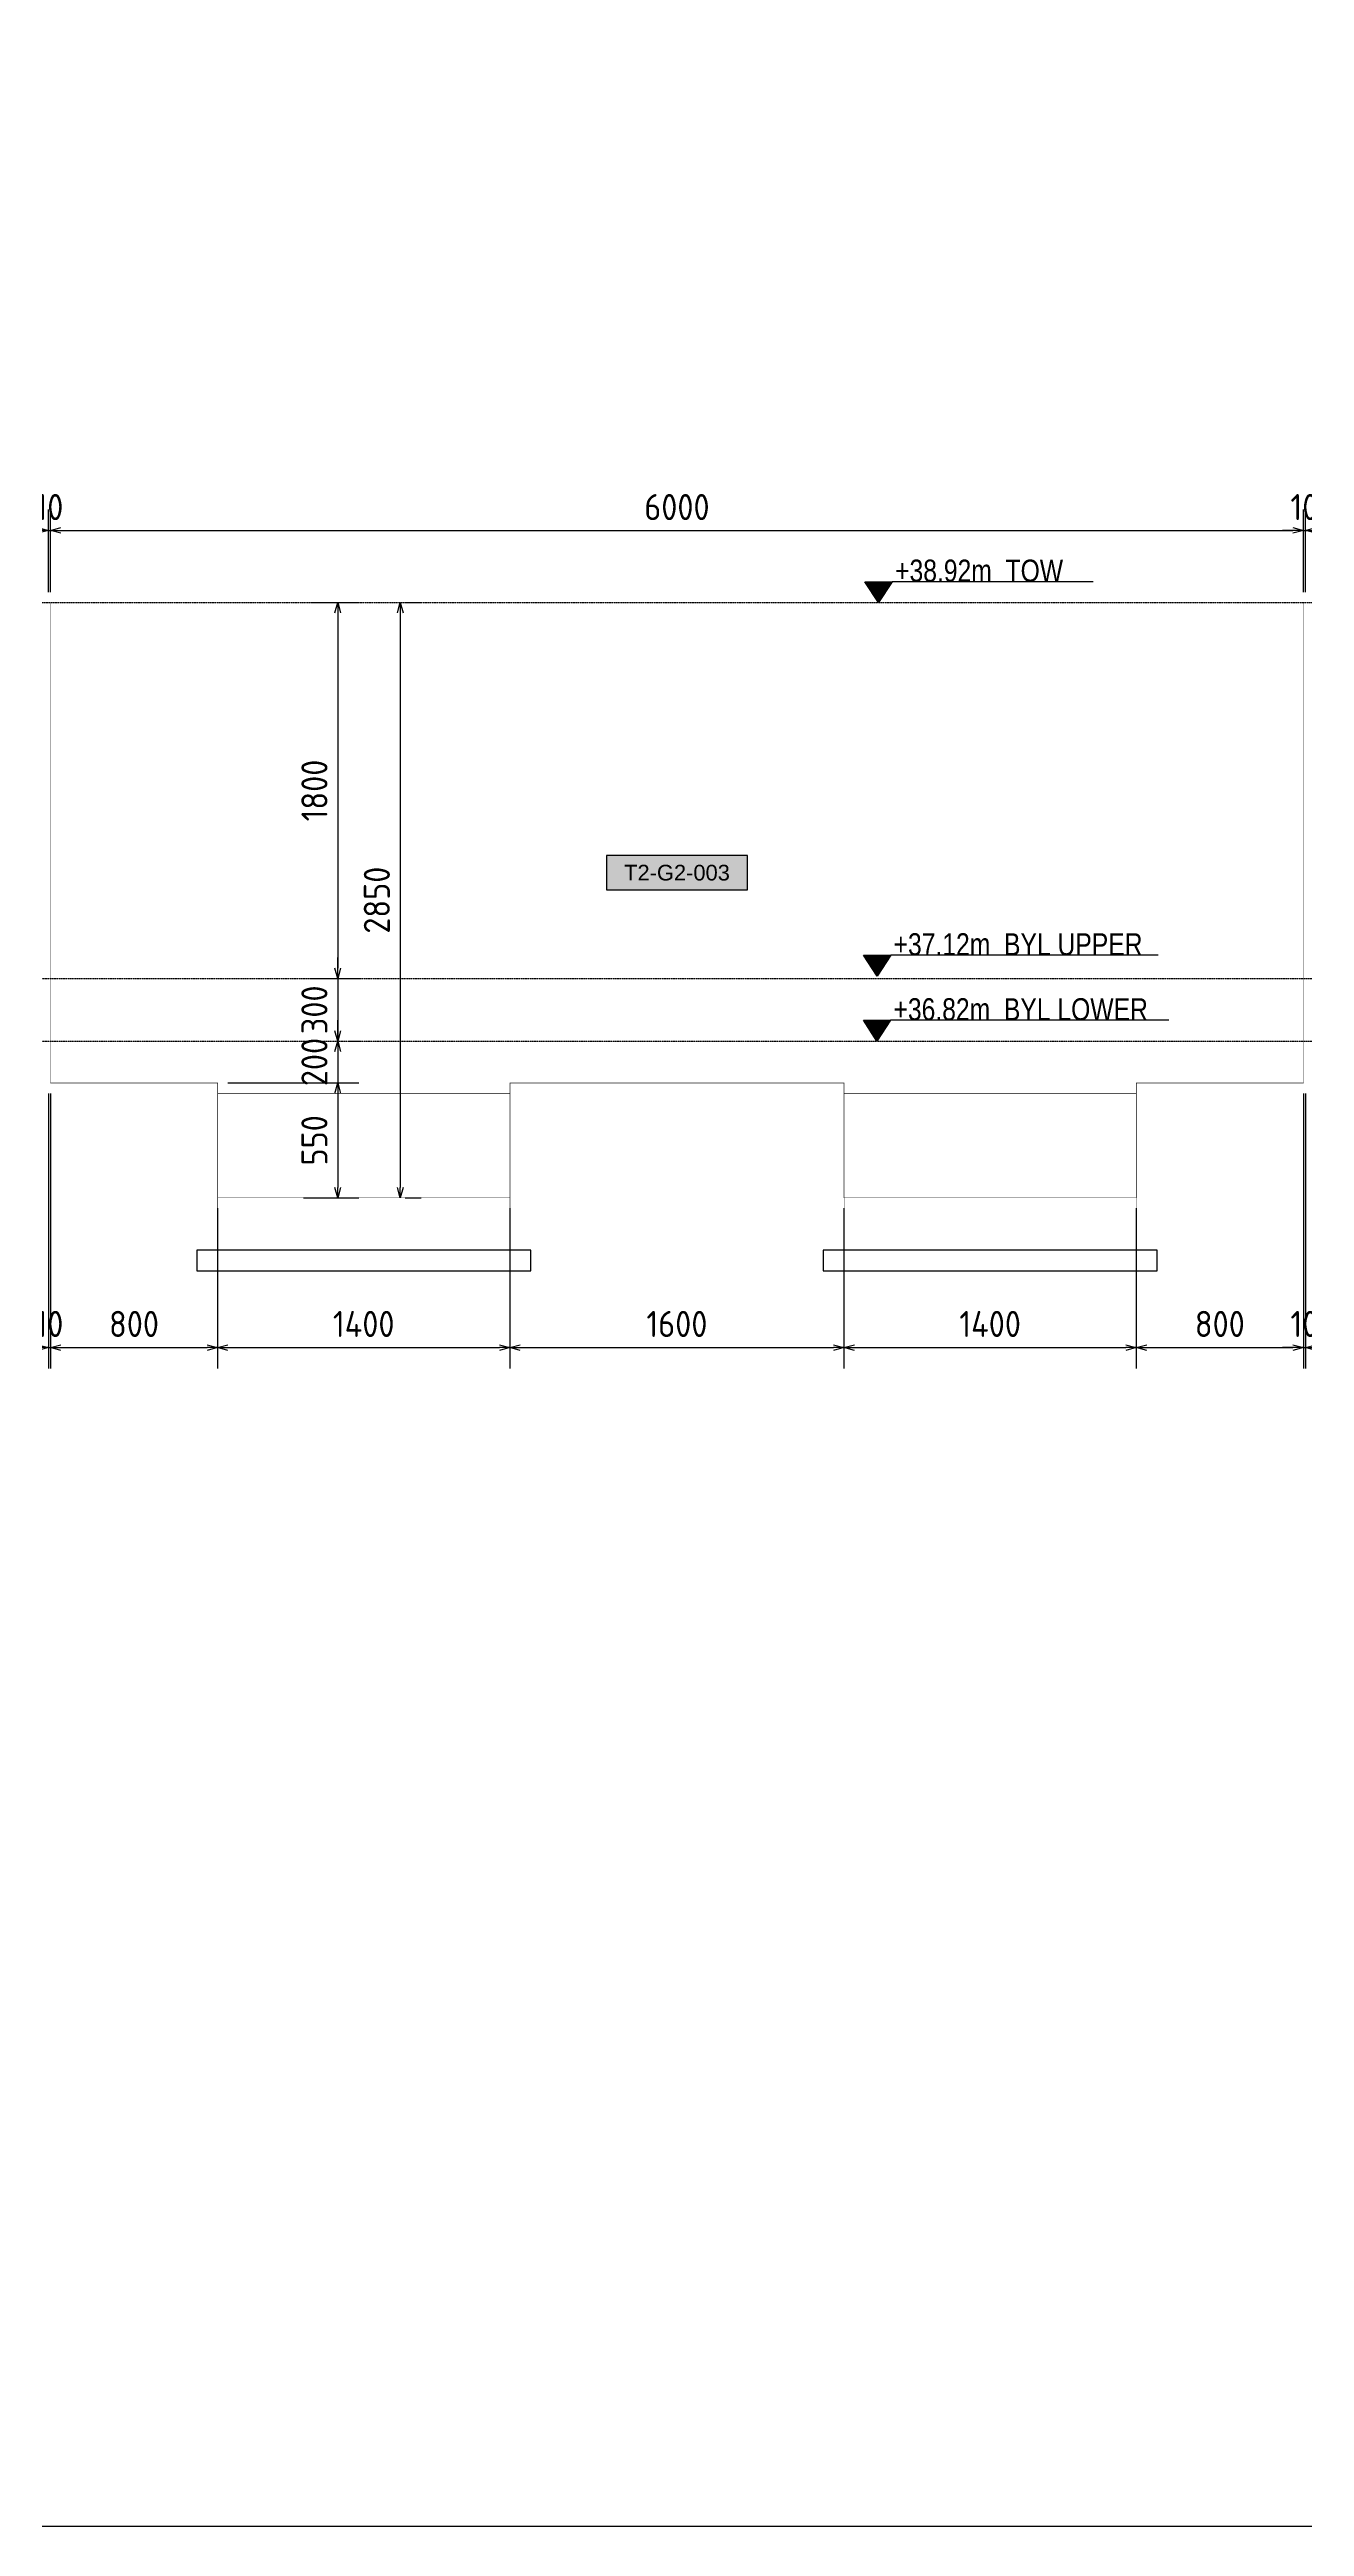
# Model space of a CAD drawing. Header units: centimetres. Extents: x -6122352 to 6876996, y -1694241 to 2592194.
# Drawn here: x 3318395 to 3324405, y 779040 to 790899 of the extents above; entities that cross this region are included whole.
import ezdxf
from ezdxf.enums import TextEntityAlignment as Align

# ---------------------------------------------------------------- set-up
doc = ezdxf.new("R2010")
doc.units = ezdxf.units.CM
doc.header["$MEASUREMENT"] = 0
doc.header["$PDMODE"] = 66
doc.header["$PDSIZE"] = 100
for name, pattern in [('CENTER', [2, 1.25, -0.25, 0.25, -0.25]), ('DASHED2', [0.375, 0.25, -0.125]), ('HIDDEN', [0.375, 0.25, -0.125])]:
    doc.linetypes.add(name, pattern=pattern)
doc.layers.get('Defpoints').update_dxf_attribs({"color": 255, "linetype": 'CENTER'})
for name, color, linetype in [('@MI-TYPE-01', 30, 'Continuous'), ('@MI-TYPE-02', 6, 'Continuous'), ('JML-Dimension', 1, 'Continuous'), ('PANEL-TAGS', 7, 'Continuous'), ('SECTION', 130, 'Continuous')]:
    doc.layers.add(name, color=color, linetype=linetype)
doc.styles.add('PANELTAG_STYLE', font='arial.ttf')
doc.styles.add('Schueco-BEMSTIL', font='isocpeur.ttf', dxfattribs={"width": 0.9})
doc.styles.add('txt-Pisa-std', font='arial.ttf', dxfattribs={"width": 0.8})
doc.dimstyles.new('MI- JWC-TXT-2.5 MM', dxfattribs={"dimscale": 1.5, "dimtxt": 2.5, "dimasz": 1, "dimexe": 2, "dimexo": 1, "dimgap": 1, "dimtad": 1, "dimdec": 0, "dimdsep": 46, "dimtxsty": 'Schueco-BEMSTIL', "dimblk": 'OPEN30', "dimcen": 0, "dimdle": 2, "dimclrd": 140, "dimclre": 8, "dimclrt": 40, "dimadec": 0, "dimazin": 2, "dimtfac": 1, "dimtdec": 0, "dimtix": 1, "dimtmove": 2, "dimatfit": 3, "dimldrblk": 'OPEN', "dimfxl": 2, "dimlwd": -1, "dimlwe": -1, "dimarcsym": 0})

# ---------------------------------------------------------------- blocks, each defined once
blk = doc.blocks.new('*U1142')
at = {"layer": 'JML-Dimension'}
h = blk.add_hatch(color=10, dxfattribs=at)
h.dxf.hatch_style = 1
h.paths.add_polyline_path([(0, 0), (-1.54, 2.37), (1.54, 2.37)])
blk.add_line((24.31, 2.37), (1.54, 2.37), dxfattribs=at)
blk.add_lwpolyline([(0, 0), (-1.54, 2.37), (1.54, 2.37), (0, 0)], dxfattribs=at)
at = {"color": 5, "style": 'txt-Pisa-std', "width": 0.8}
blk.add_attdef('+0.0', text='', height=2.5, dxfattribs=at).set_placement((1.87, 2.37), align=Align.BOTTOM_LEFT)
blk = doc.blocks.new('*U1445')
at = {"layer": 'JML-Dimension'}
h = blk.add_hatch(color=10, dxfattribs=at)
h.dxf.hatch_style = 1
h.paths.add_polyline_path([(0, 0), (-1.54, 2.37), (1.54, 2.37)])
blk.add_line((31.81, 2.37), (1.54, 2.37), dxfattribs=at)
blk.add_lwpolyline([(0, 0), (-1.54, 2.37), (1.54, 2.37), (0, 0)], dxfattribs=at)
at = {"color": 5, "style": 'txt-Pisa-std', "width": 0.8}
blk.add_attdef('+0.0', text='', height=2.5, dxfattribs=at).set_placement((1.87, 2.37), align=Align.BOTTOM_LEFT)
blk = doc.blocks.new('*U1446')
at = {"layer": 'JML-Dimension'}
h = blk.add_hatch(color=10, dxfattribs=at)
h.dxf.hatch_style = 1
h.paths.add_polyline_path([(0, 0), (-1.54, 2.37), (1.54, 2.37)])
blk.add_line((33.03, 2.37), (1.54, 2.37), dxfattribs=at)
blk.add_lwpolyline([(0, 0), (-1.54, 2.37), (1.54, 2.37), (0, 0)], dxfattribs=at)
at = {"color": 5, "style": 'txt-Pisa-std', "width": 0.8}
blk.add_attdef('+0.0', text='', height=2.5, dxfattribs=at).set_placement((1.87, 2.37), align=Align.BOTTOM_LEFT)
blk = doc.blocks.new('_Open30')
at = {"color": 0, "linetype": 'ByBlock', "lineweight": -2}
for p, q in [((-1, 0.27), (0, 0)), ((0, 0), (-1, -0.27)), ((0, 0), (-1, 0))]:
    blk.add_line(p, q, dxfattribs=at)
blk = doc.blocks.new('*D1460')
at = {"layer": '@MI-TYPE-01', "color": 8, "transparency": 16777216}
for p, q in [((3319650, 788251), (3319876, 788251)), ((3319650, 786451), (3319876, 786451))]:
    blk.add_line(p, q, dxfattribs=at)
at = {"layer": '@MI-TYPE-01', "color": 140, "transparency": 16777216}
blk.add_line((3319776, 788201), (3319776, 786501), dxfattribs=at)
at = {"layer": 'Defpoints', "color": 0, "transparency": 16777216}
for p in [(3319600, 788251), (3319600, 786451), (3319776, 786451)]:
    blk.add_point(p, dxfattribs=at)
at = {"layer": '@MI-TYPE-01', "color": 140, "transparency": 16777216, "xscale": 50, "yscale": 50, "zscale": 50}
for p, rotation in [((3319776, 788251), 90), ((3319776, 786451), 270)]:
    blk.add_blockref('_Open30', p, dxfattribs=dict(at, rotation=rotation))
at = {"layer": '@MI-TYPE-01', "color": 40, "transparency": 16777216, "insert": (3319664, 787351), "char_height": 125, "attachment_point": 5, "rotation": 90, "style": 'Schueco-BEMSTIL'}
blk.add_mtext('1800', dxfattribs=at)
blk = doc.blocks.new('_Open')
at = {"color": 0, "linetype": 'ByBlock', "lineweight": -2}
for p, q in [((-1, 0.2), (0, 0)), ((-1, -0.2), (0, 0)), ((0, 0), (-1, 0))]:
    blk.add_line(p, q, dxfattribs=at)
blk = doc.blocks.new('*D1461')
at = {"layer": '@MI-TYPE-01', "color": 140, "transparency": 16777216}
for p, q in [((3319776, 786501), (3319776, 786551)), ((3319776, 786451), (3319776, 786151)), ((3319776, 786101), (3319776, 786051))]:
    blk.add_line(p, q, dxfattribs=at)
at = {"layer": '@MI-TYPE-01', "color": 8, "transparency": 16777216}
for p, q in [((3319650, 786451), (3319876, 786451)), ((3319826, 786151), (3319876, 786151))]:
    blk.add_line(p, q, dxfattribs=at)
at = {"layer": 'Defpoints', "color": 0, "transparency": 16777216}
for p in [(3319600, 786451), (3319776, 786151), (3319776, 786151)]:
    blk.add_point(p, dxfattribs=at)
at = {"layer": '@MI-TYPE-01', "color": 140, "transparency": 16777216, "xscale": 50, "yscale": 50, "zscale": 50}
for p, rotation in [((3319776, 786451), 270), ((3319776, 786151), 90)]:
    blk.add_blockref('_Open30', p, dxfattribs=dict(at, rotation=rotation))
at = {"layer": '@MI-TYPE-01', "color": 40, "transparency": 16777216, "insert": (3319664, 786301), "char_height": 125, "attachment_point": 5, "rotation": 90, "style": 'Schueco-BEMSTIL'}
blk.add_mtext('300', dxfattribs=at)
blk = doc.blocks.new('*D1462')
at = {"layer": '@MI-TYPE-01', "color": 140, "transparency": 16777216}
for p, q in [((3319776, 786201), (3319776, 786251)), ((3319776, 786151), (3319776, 785951)), ((3319776, 785901), (3319776, 785851))]:
    blk.add_line(p, q, dxfattribs=at)
at = {"layer": '@MI-TYPE-01', "color": 8, "transparency": 16777216}
for p, q in [((3319826, 786151), (3319876, 786151)), ((3319250, 785951), (3319876, 785951))]:
    blk.add_line(p, q, dxfattribs=at)
at = {"layer": 'Defpoints', "color": 0, "transparency": 16777216}
for p in [(3319776, 786151), (3319200, 785951), (3319776, 785951)]:
    blk.add_point(p, dxfattribs=at)
at = {"layer": '@MI-TYPE-01', "color": 140, "transparency": 16777216, "xscale": 50, "yscale": 50, "zscale": 50}
for p, rotation in [((3319776, 786151), 270), ((3319776, 785951), 90)]:
    blk.add_blockref('_Open30', p, dxfattribs=dict(at, rotation=rotation))
at = {"layer": '@MI-TYPE-01', "color": 40, "transparency": 16777216, "insert": (3319664, 786051), "char_height": 125, "attachment_point": 5, "rotation": 90, "style": 'Schueco-BEMSTIL'}
blk.add_mtext('200', dxfattribs=at)
blk = doc.blocks.new('*D1463')
at = {"layer": '@MI-TYPE-01', "color": 8, "transparency": 16777216}
for p, q in [((3319250, 785951), (3319876, 785951)), ((3319611, 785401), (3319876, 785401))]:
    blk.add_line(p, q, dxfattribs=at)
at = {"layer": '@MI-TYPE-01', "color": 140, "transparency": 16777216}
blk.add_line((3319776, 785901), (3319776, 785451), dxfattribs=at)
at = {"layer": 'Defpoints', "color": 0, "transparency": 16777216}
for p in [(3319200, 785951), (3319561, 785401), (3319776, 785401)]:
    blk.add_point(p, dxfattribs=at)
at = {"layer": '@MI-TYPE-01', "color": 140, "transparency": 16777216, "xscale": 50, "yscale": 50, "zscale": 50}
for p, rotation in [((3319776, 785951), 90), ((3319776, 785401), 270)]:
    blk.add_blockref('_Open30', p, dxfattribs=dict(at, rotation=rotation))
at = {"layer": '@MI-TYPE-01', "color": 40, "transparency": 16777216, "insert": (3319664, 785676), "char_height": 125, "attachment_point": 5, "rotation": 90, "style": 'Schueco-BEMSTIL'}
blk.add_mtext('550', dxfattribs=at)
blk = doc.blocks.new('*D1464')
at = {"layer": '@MI-TYPE-01', "color": 140, "transparency": 16777216}
blk.add_line((3320075, 788201), (3320075, 785451), dxfattribs=at)
at = {"layer": '@MI-TYPE-01', "color": 8, "transparency": 16777216}
for p, q in [((3320098, 788251), (3320175, 788251)), ((3320098, 785401), (3320175, 785401))]:
    blk.add_line(p, q, dxfattribs=at)
at = {"layer": 'Defpoints', "color": 0, "transparency": 16777216}
for p in [(3320048, 788251), (3320048, 785401), (3320075, 785401)]:
    blk.add_point(p, dxfattribs=at)
at = {"layer": '@MI-TYPE-01', "color": 140, "transparency": 16777216, "xscale": 50, "yscale": 50, "zscale": 50}
for p, rotation in [((3320075, 788251), 90), ((3320075, 785401), 270)]:
    blk.add_blockref('_Open30', p, dxfattribs=dict(at, rotation=rotation))
at = {"layer": '@MI-TYPE-01', "color": 40, "transparency": 16777216, "insert": (3319963, 786826), "char_height": 125, "attachment_point": 5, "rotation": 90, "style": 'Schueco-BEMSTIL'}
blk.add_mtext('2850', dxfattribs=at)
blk = doc.blocks.new('T2-ELE FT')
at = {"color": 12, "linetype": 'HIDDEN', "ltscale": 5, "const_width": 2}
blk.add_lwpolyline([(30306558, 1676366), (30306558, 1676866), (30307958, 1676866), (30307958, 1676366)], dxfattribs=at)
at = {"color": 12, "ltscale": 20, "const_width": 2}
blk.add_lwpolyline([(30306558, 1676366), (30307958, 1676366), (30307958, 1676116), (30306558, 1676116)], close=True, dxfattribs=at)
at = {"color": 8, "ltscale": 20}
blk.add_lwpolyline([(30306458, 1676116), (30308058, 1676116), (30308058, 1676016), (30306458, 1676016)], close=True, dxfattribs=at)
blk = doc.blocks.new('*D1552')
at = {"layer": '@MI-TYPE-01', "color": 8, "transparency": 16777216}
for p, q in [((3318390, 788301), (3318390, 788696)), ((3318400, 788301), (3318400, 788696))]:
    blk.add_line(p, q, dxfattribs=at)
at = {"layer": '@MI-TYPE-01', "color": 140, "transparency": 16777216}
for p, q in [((3318340, 788596), (3318290, 788596)), ((3318390, 788596), (3318400, 788596)), ((3318450, 788596), (3318500, 788596))]:
    blk.add_line(p, q, dxfattribs=at)
at = {"layer": 'Defpoints', "color": 0, "transparency": 16777216}
for p in [(3318400, 788596), (3318390, 788251), (3318400, 788251)]:
    blk.add_point(p, dxfattribs=at)
at = {"layer": '@MI-TYPE-01', "color": 140, "transparency": 16777216, "xscale": 50, "yscale": 50, "zscale": 50}
blk.add_blockref('_Open30', (3318390, 788596), dxfattribs=at)
at = {"layer": '@MI-TYPE-01', "color": 140, "transparency": 16777216, "xscale": 50, "yscale": 50, "zscale": 50, "rotation": 180}
blk.add_blockref('_Open30', (3318400, 788596), dxfattribs=at)
at = {"layer": '@MI-TYPE-01', "color": 40, "transparency": 16777216, "insert": (3318395, 788708), "char_height": 125, "attachment_point": 5, "style": 'Schueco-BEMSTIL'}
blk.add_mtext('10', dxfattribs=at)
blk = doc.blocks.new('*D1553')
at = {"layer": '@MI-TYPE-01', "color": 8, "transparency": 16777216}
for p, q in [((3318400, 788301), (3318400, 788696)), ((3324400, 788301), (3324400, 788696))]:
    blk.add_line(p, q, dxfattribs=at)
at = {"layer": '@MI-TYPE-01', "color": 140, "transparency": 16777216}
blk.add_line((3318450, 788596), (3324350, 788596), dxfattribs=at)
at = {"layer": 'Defpoints', "color": 0, "transparency": 16777216}
for p in [(3324400, 788596), (3318400, 788251), (3324400, 788251)]:
    blk.add_point(p, dxfattribs=at)
at = {"layer": '@MI-TYPE-01', "color": 140, "transparency": 16777216, "xscale": 50, "yscale": 50, "zscale": 50, "rotation": 180}
blk.add_blockref('_Open30', (3318400, 788596), dxfattribs=at)
at = {"layer": '@MI-TYPE-01', "color": 140, "transparency": 16777216, "xscale": 50, "yscale": 50, "zscale": 50}
blk.add_blockref('_Open30', (3324400, 788596), dxfattribs=at)
at = {"layer": '@MI-TYPE-01', "color": 40, "transparency": 16777216, "insert": (3321400, 788708), "char_height": 125, "attachment_point": 5, "style": 'Schueco-BEMSTIL'}
blk.add_mtext('6000', dxfattribs=at)
blk = doc.blocks.new('*D1554')
at = {"layer": '@MI-TYPE-01', "color": 8, "transparency": 16777216}
for p, q in [((3324400, 788301), (3324400, 788696)), ((3324410, 788301), (3324410, 788696))]:
    blk.add_line(p, q, dxfattribs=at)
at = {"layer": '@MI-TYPE-01', "color": 140, "transparency": 16777216}
for p, q in [((3324350, 788596), (3324300, 788596)), ((3324400, 788596), (3324410, 788596)), ((3324460, 788596), (3324510, 788596))]:
    blk.add_line(p, q, dxfattribs=at)
at = {"layer": 'Defpoints', "color": 0, "transparency": 16777216}
for p in [(3324410, 788596), (3324400, 788251), (3324410, 788251)]:
    blk.add_point(p, dxfattribs=at)
at = {"layer": '@MI-TYPE-01', "color": 140, "transparency": 16777216, "xscale": 50, "yscale": 50, "zscale": 50}
blk.add_blockref('_Open30', (3324400, 788596), dxfattribs=at)
at = {"layer": '@MI-TYPE-01', "color": 140, "transparency": 16777216, "xscale": 50, "yscale": 50, "zscale": 50, "rotation": 180}
blk.add_blockref('_Open30', (3324410, 788596), dxfattribs=at)
at = {"layer": '@MI-TYPE-01', "color": 40, "transparency": 16777216, "insert": (3324405, 788708), "char_height": 125, "attachment_point": 5, "style": 'Schueco-BEMSTIL'}
blk.add_mtext('10', dxfattribs=at)
blk = doc.blocks.new('*D1599')
at = {"layer": '@MI-TYPE-01', "color": 8, "transparency": 16777216}
for p, q in [((3318390, 785901), (3318390, 784584)), ((3318400, 785901), (3318400, 784584))]:
    blk.add_line(p, q, dxfattribs=at)
at = {"layer": '@MI-TYPE-01', "color": 140, "transparency": 16777216}
for p, q in [((3318340, 784684), (3318290, 784684)), ((3318390, 784684), (3318400, 784684)), ((3318450, 784684), (3318500, 784684))]:
    blk.add_line(p, q, dxfattribs=at)
at = {"layer": 'Defpoints', "color": 0, "transparency": 16777216}
for p in [(3318390, 785951), (3318400, 785951), (3318400, 784684)]:
    blk.add_point(p, dxfattribs=at)
at = {"layer": '@MI-TYPE-01', "color": 140, "transparency": 16777216, "xscale": 50, "yscale": 50, "zscale": 50}
blk.add_blockref('_Open30', (3318390, 784684), dxfattribs=at)
at = {"layer": '@MI-TYPE-01', "color": 140, "transparency": 16777216, "xscale": 50, "yscale": 50, "zscale": 50, "rotation": 180}
blk.add_blockref('_Open30', (3318400, 784684), dxfattribs=at)
at = {"layer": '@MI-TYPE-01', "color": 40, "transparency": 16777216, "insert": (3318395, 784797), "char_height": 125, "attachment_point": 5, "style": 'Schueco-BEMSTIL'}
blk.add_mtext('10', dxfattribs=at)
blk = doc.blocks.new('*D1600')
at = {"layer": '@MI-TYPE-01', "color": 8, "transparency": 16777216}
for p, q in [((3318400, 785901), (3318400, 784584)), ((3319200, 785351), (3319200, 784584))]:
    blk.add_line(p, q, dxfattribs=at)
at = {"layer": '@MI-TYPE-01', "color": 140, "transparency": 16777216}
blk.add_line((3318450, 784684), (3319150, 784684), dxfattribs=at)
at = {"layer": 'Defpoints', "color": 0, "transparency": 16777216}
for p in [(3318400, 785951), (3319200, 785401), (3319200, 784684)]:
    blk.add_point(p, dxfattribs=at)
at = {"layer": '@MI-TYPE-01', "color": 140, "transparency": 16777216, "xscale": 50, "yscale": 50, "zscale": 50, "rotation": 180}
blk.add_blockref('_Open30', (3318400, 784684), dxfattribs=at)
at = {"layer": '@MI-TYPE-01', "color": 140, "transparency": 16777216, "xscale": 50, "yscale": 50, "zscale": 50}
blk.add_blockref('_Open30', (3319200, 784684), dxfattribs=at)
at = {"layer": '@MI-TYPE-01', "color": 40, "transparency": 16777216, "insert": (3318800, 784797), "char_height": 125, "attachment_point": 5, "style": 'Schueco-BEMSTIL'}
blk.add_mtext('800', dxfattribs=at)
blk = doc.blocks.new('*D1601')
at = {"layer": '@MI-TYPE-01', "color": 8, "transparency": 16777216}
for p, q in [((3319200, 785351), (3319200, 784584)), ((3320600, 785351), (3320600, 784584))]:
    blk.add_line(p, q, dxfattribs=at)
at = {"layer": '@MI-TYPE-01', "color": 140, "transparency": 16777216}
blk.add_line((3319250, 784684), (3320550, 784684), dxfattribs=at)
at = {"layer": 'Defpoints', "color": 0, "transparency": 16777216}
for p in [(3319200, 785401), (3320600, 785401), (3320600, 784684)]:
    blk.add_point(p, dxfattribs=at)
at = {"layer": '@MI-TYPE-01', "color": 140, "transparency": 16777216, "xscale": 50, "yscale": 50, "zscale": 50, "rotation": 180}
blk.add_blockref('_Open30', (3319200, 784684), dxfattribs=at)
at = {"layer": '@MI-TYPE-01', "color": 140, "transparency": 16777216, "xscale": 50, "yscale": 50, "zscale": 50}
blk.add_blockref('_Open30', (3320600, 784684), dxfattribs=at)
at = {"layer": '@MI-TYPE-01', "color": 40, "transparency": 16777216, "insert": (3319900, 784797), "char_height": 125, "attachment_point": 5, "style": 'Schueco-BEMSTIL'}
blk.add_mtext('1400', dxfattribs=at)
blk = doc.blocks.new('*D1602')
at = {"layer": '@MI-TYPE-01', "color": 8, "transparency": 16777216}
for p, q in [((3320600, 785351), (3320600, 784584)), ((3322200, 785351), (3322200, 784584))]:
    blk.add_line(p, q, dxfattribs=at)
at = {"layer": '@MI-TYPE-01', "color": 140, "transparency": 16777216}
blk.add_line((3320650, 784684), (3322150, 784684), dxfattribs=at)
at = {"layer": 'Defpoints', "color": 0, "transparency": 16777216}
for p in [(3320600, 785401), (3322200, 785401), (3322200, 784684)]:
    blk.add_point(p, dxfattribs=at)
at = {"layer": '@MI-TYPE-01', "color": 140, "transparency": 16777216, "xscale": 50, "yscale": 50, "zscale": 50, "rotation": 180}
blk.add_blockref('_Open30', (3320600, 784684), dxfattribs=at)
at = {"layer": '@MI-TYPE-01', "color": 140, "transparency": 16777216, "xscale": 50, "yscale": 50, "zscale": 50}
blk.add_blockref('_Open30', (3322200, 784684), dxfattribs=at)
at = {"layer": '@MI-TYPE-01', "color": 40, "transparency": 16777216, "insert": (3321400, 784797), "char_height": 125, "attachment_point": 5, "style": 'Schueco-BEMSTIL'}
blk.add_mtext('1600', dxfattribs=at)
blk = doc.blocks.new('*D1603')
at = {"layer": '@MI-TYPE-01', "color": 8, "transparency": 16777216}
for p, q in [((3322200, 785351), (3322200, 784584)), ((3323600, 785351), (3323600, 784584))]:
    blk.add_line(p, q, dxfattribs=at)
at = {"layer": '@MI-TYPE-01', "color": 140, "transparency": 16777216}
blk.add_line((3322250, 784684), (3323550, 784684), dxfattribs=at)
at = {"layer": 'Defpoints', "color": 0, "transparency": 16777216}
for p in [(3322200, 785401), (3323600, 785401), (3323600, 784684)]:
    blk.add_point(p, dxfattribs=at)
at = {"layer": '@MI-TYPE-01', "color": 140, "transparency": 16777216, "xscale": 50, "yscale": 50, "zscale": 50, "rotation": 180}
blk.add_blockref('_Open30', (3322200, 784684), dxfattribs=at)
at = {"layer": '@MI-TYPE-01', "color": 140, "transparency": 16777216, "xscale": 50, "yscale": 50, "zscale": 50}
blk.add_blockref('_Open30', (3323600, 784684), dxfattribs=at)
at = {"layer": '@MI-TYPE-01', "color": 40, "transparency": 16777216, "insert": (3322900, 784797), "char_height": 125, "attachment_point": 5, "style": 'Schueco-BEMSTIL'}
blk.add_mtext('1400', dxfattribs=at)
blk = doc.blocks.new('*D1604')
at = {"layer": '@MI-TYPE-01', "color": 8, "transparency": 16777216}
for p, q in [((3324400, 785901), (3324400, 784584)), ((3323600, 785351), (3323600, 784584))]:
    blk.add_line(p, q, dxfattribs=at)
at = {"layer": '@MI-TYPE-01', "color": 140, "transparency": 16777216}
blk.add_line((3323650, 784684), (3324350, 784684), dxfattribs=at)
at = {"layer": 'Defpoints', "color": 0, "transparency": 16777216}
for p in [(3324400, 785951), (3323600, 785401), (3324400, 784684)]:
    blk.add_point(p, dxfattribs=at)
at = {"layer": '@MI-TYPE-01', "color": 140, "transparency": 16777216, "xscale": 50, "yscale": 50, "zscale": 50, "rotation": 180}
blk.add_blockref('_Open30', (3323600, 784684), dxfattribs=at)
at = {"layer": '@MI-TYPE-01', "color": 140, "transparency": 16777216, "xscale": 50, "yscale": 50, "zscale": 50}
blk.add_blockref('_Open30', (3324400, 784684), dxfattribs=at)
at = {"layer": '@MI-TYPE-01', "color": 40, "transparency": 16777216, "insert": (3324000, 784797), "char_height": 125, "attachment_point": 5, "style": 'Schueco-BEMSTIL'}
blk.add_mtext('800', dxfattribs=at)
blk = doc.blocks.new('*D1605')
at = {"layer": '@MI-TYPE-01', "color": 8, "transparency": 16777216}
for p, q in [((3324400, 785901), (3324400, 784584)), ((3324410, 785901), (3324410, 784584))]:
    blk.add_line(p, q, dxfattribs=at)
at = {"layer": '@MI-TYPE-01', "color": 140, "transparency": 16777216}
for p, q in [((3324350, 784684), (3324300, 784684)), ((3324400, 784684), (3324410, 784684)), ((3324460, 784684), (3324510, 784684))]:
    blk.add_line(p, q, dxfattribs=at)
at = {"layer": 'Defpoints', "color": 0, "transparency": 16777216}
for p in [(3324400, 785951), (3324410, 785951), (3324410, 784684)]:
    blk.add_point(p, dxfattribs=at)
at = {"layer": '@MI-TYPE-01', "color": 140, "transparency": 16777216, "xscale": 50, "yscale": 50, "zscale": 50}
blk.add_blockref('_Open30', (3324400, 784684), dxfattribs=at)
at = {"layer": '@MI-TYPE-01', "color": 140, "transparency": 16777216, "xscale": 50, "yscale": 50, "zscale": 50, "rotation": 180}
blk.add_blockref('_Open30', (3324410, 784684), dxfattribs=at)
at = {"layer": '@MI-TYPE-01', "color": 40, "transparency": 16777216, "insert": (3324405, 784797), "char_height": 125, "attachment_point": 5, "style": 'Schueco-BEMSTIL'}
blk.add_mtext('10', dxfattribs=at)
blk = doc.blocks.new('PANELTAG')
at = {"layer": 'PANEL-TAGS', "color": 1}
blk.add_lwpolyline([(-13.5, -3.3), (13.5, -3.3), (13.5, 3.3), (-13.5, 3.3)], close=True, dxfattribs=at)
at = {"layer": 'PANEL-TAGS', "color": 40, "true_color": 0xffd700}
blk.add_solid([(-13.5, -3.3), (13.5, -3.3), (-13.5, 3.3), (13.5, 3.3)], dxfattribs=at)
at = {"layer": 'PANEL-TAGS', "color": 5, "style": 'PANELTAG_STYLE'}
blk.add_attdef('TAGNO', text='', height=3, dxfattribs=at).set_placement((0, 0), align=Align.CENTER)

msp = doc.modelspace()

# ---------------------------------------------------------------- linework, layer by layer
msp.add_lwpolyline([(3278170.28592, 802757.28808), (3588252.33865, 802757.28808), (3588252.33865, 779039.77254), (3278170.28592, 779039.77254)], close=True)
at = {"layer": '@MI-TYPE-01', "const_width": 2.5}
msp.add_lwpolyline([(3318400.3835, 788250.78801), (3324400.3835, 788250.78801), (3324400.3835, 785950.88751), (3323600.3835, 785950.88751), (3323600.3835, 785400.88751), (3322200.3835, 785400.88751), (3322200.3835, 785950.88751), (3320600.3835, 785950.88751), (3320600.3835, 785400.88751), (3319200.3835, 785400.88751), (3319200.3835, 785950.88751), (3318400.3835, 785950.94333)], close=True, dxfattribs=at)
at = {"layer": '@MI-TYPE-02', "color": 160, "linetype": 'DASHED2', "ltscale": 5}
for points in [[(3305197.69486, 788250.51806), (3325696.53888, 788250.51806)], [(3305222.8889, 786450.51811), (3348440.36892, 786450.51811)], [(3305222.8889, 786150.51811), (3348440.36892, 786150.51811)]]:
    msp.add_lwpolyline(points, dxfattribs=at)

# ---------------------------------------------------------------- block references
at = {"color": 2, "xscale": -1}
for p in [(33627158.54506, -890964.98625), (33630158.54506, -890964.98625)]:
    msp.add_blockref('T2-ELE FT', p, dxfattribs=at)
at = {"layer": 'PANEL-TAGS'}
ref = msp.add_blockref('PANELTAG', (3321400.38748, 786957.78128), dxfattribs=dict(at, xscale=25, yscale=25, zscale=25))
ref.add_attrib('TAGNO', 'T2-G2-003', dxfattribs={"color": 5, "height": 75, "style": 'PANELTAG_STYLE'}).set_placement((3321400.38748, 786957.78128), align=Align.MIDDLE_CENTER)
at = {"layer": 'SECTION', "color": 6}
ref = msp.add_blockref('*U1142', (3322365.80048, 788250.51806), dxfattribs=dict(at, xscale=42.30147098076819, yscale=42.30147098076819, zscale=42.30147098076819))
ref.add_attrib('+0.0', '+38.92m  TOW', (3322444.92913, 788350.77513), dxfattribs={"layer": 'JML-Dimension', "color": 5, "height": 105.7536775, "style": 'txt-Pisa-std', "width": 0.8})
ref = msp.add_blockref('*U1445', (3322358.50699, 786461.7192), dxfattribs=dict(at, xscale=42.30147098076819, yscale=42.30147098076819, zscale=42.30147098076819))
ref.add_attrib('+0.0', '+37.12m  BYL UPPER', (3322437.63564, 786561.97626), dxfattribs={"layer": 'JML-Dimension', "color": 5, "height": 105.7536775, "style": 'txt-Pisa-std', "width": 0.8})
ref = msp.add_blockref('*U1446', (3322357.96699, 786150.51811), dxfattribs=dict(at, xscale=42.30147098076819, yscale=42.30147098076819, zscale=42.30147098076819))
ref.add_attrib('+0.0', '+36.82m  BYL LOWER', (3322437.09564, 786250.77517), dxfattribs={"layer": 'JML-Dimension', "color": 5, "height": 105.7536775, "style": 'txt-Pisa-std', "width": 0.8})

# ---------------------------------------------------------------- dimensions: what is measured, and where the dimension line sits
at = {"layer": '@MI-TYPE-01'}
for base, p1, p2, picture, middle in [((3318400.3835, 788595.54934), (3318390.38714, 788250.51806), (3318400.3835, 788250.78801), '*D1552', (3318395.38532, 788708.04934)), ((3324400.3835, 788595.54934), (3318400.3835, 788250.78801), (3324400.3835, 788250.51806), '*D1553', (3321400.3835, 788708.04934)), ((3324410.37985, 788595.54934), (3324400.3835, 788250.51806), (3324410.37985, 788250.51806), '*D1554', (3324405.38168, 788708.04934)), ((3318400.3835, 784684.25759), (3318390.38714, 785950.88751), (3318400.3835, 785950.94333), '*D1599', (3318395.38532, 784796.75759)), ((3319200.3835, 784684.25759), (3318400.3835, 785950.94333), (3319200.3835, 785400.88751), '*D1600', (3318800.3835, 784796.75759)), ((3324400.3835, 784684.25759), (3323600.3835, 785400.88751), (3324400.3835, 785950.88751), '*D1604', (3324000.3835, 784796.75759)), ((3324410.37985, 784684.25759), (3324400.3835, 785950.88751), (3324410.37985, 785950.94333), '*D1605', (3324405.38168, 784796.75759)), ((3320600.3835, 784684.25759), (3319200.3835, 785400.88751), (3320600.3835, 785400.88751), '*D1601', (3319900.3835, 784796.75759)), ((3322200.3835, 784684.25759), (3320600.3835, 785400.88751), (3322200.3835, 785400.88751), '*D1602', (3321400.3835, 784796.75759)), ((3323600.3835, 784684.25759), (3322200.3835, 785400.88751), (3323600.3835, 785400.88751), '*D1603', (3322900.3835, 784796.75759))]:
    dim = msp.add_linear_dim(base=base, p1=p1, p2=p2, dimstyle='MI- JWC-TXT-2.5 MM', dxfattribs=at)
    dim.commit()
    dim.dimension.update_dxf_attribs({"geometry": picture, "text_midpoint": middle})
for base, p1, p2, picture, middle in [((3319776.29059, 786450.51811), (3319600.37267, 788250.51806), (3319600.37267, 786450.51811), '*D1460', (3319663.79059, 787350.51809)), ((3320075.15294, 785400.61757), (3320048.30121, 788250.51806), (3320048.30121, 785400.61757), '*D1464', (3319962.65294, 786825.56781)), ((3319776.29059, 786150.51811), (3319600.37267, 786450.51811), (3319776.29059, 786150.51811), '*D1461', (3319663.79059, 786300.51811)), ((3319776.29059, 785950.61757), (3319776.29059, 786150.51811), (3319200.3835, 785950.61757), '*D1462', (3319663.79059, 786050.56784)), ((3319776.29059, 785400.61757), (3319200.3835, 785950.61757), (3319560.7915, 785400.61757), '*D1463', (3319663.79059, 785675.61757))]:
    dim = msp.add_linear_dim(base=base, p1=p1, p2=p2, angle=90, dimstyle='MI- JWC-TXT-2.5 MM', dxfattribs=at)
    dim.commit()
    dim.dimension.update_dxf_attribs({"geometry": picture, "text_midpoint": middle})

doc.saveas('drawing.dxf')
